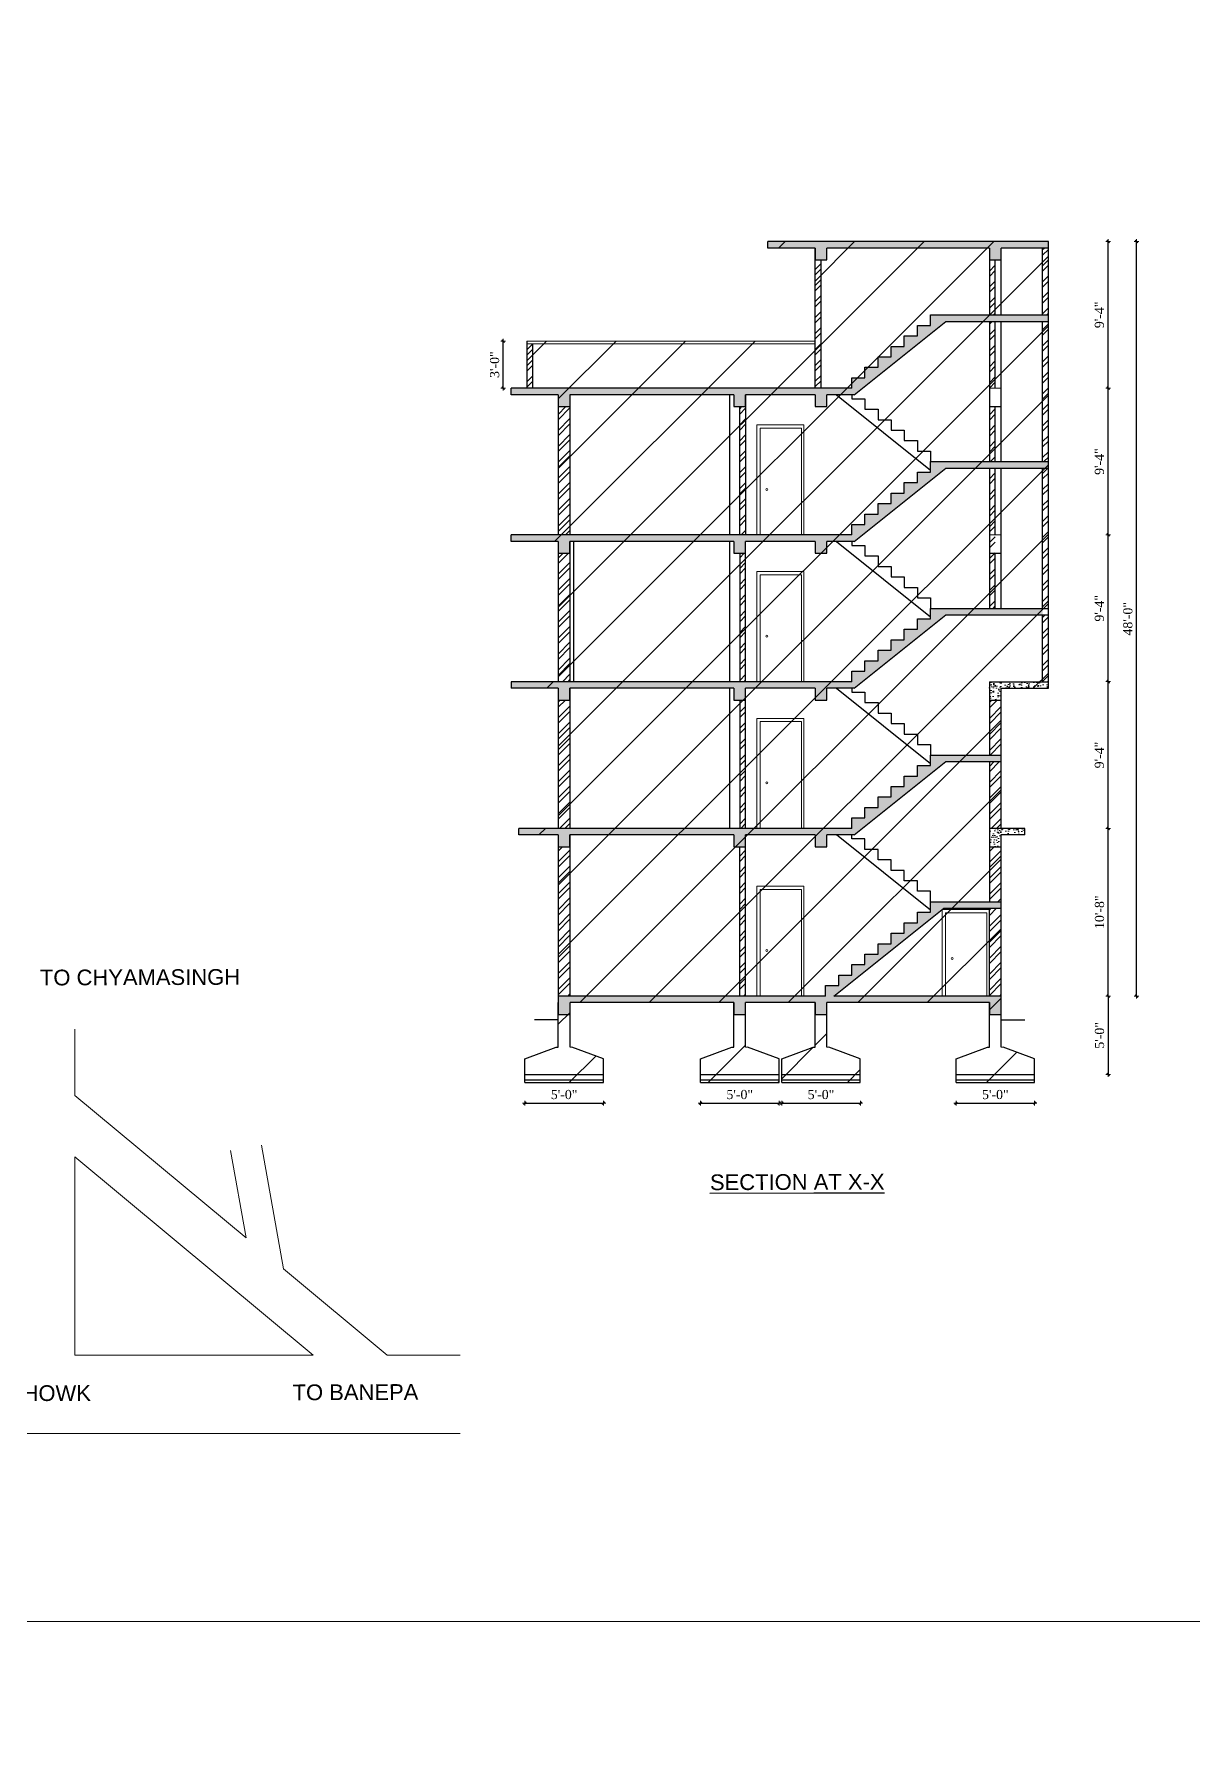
# Model space of a CAD drawing. Header units: inches. Extents: x 6873 to 34015, y -4010 to 8204.
# Drawn here: x 13041 to 13925, y -624 to 673 of the extents above; entities that cross this region are included whole.
import ezdxf

# ---------------------------------------------------------------- set-up
doc = ezdxf.new("R2010")
doc.units = ezdxf.units.IN
doc.header["$LTSCALE"] = 5
doc.header["$MEASUREMENT"] = 0
for name, color, linetype, lineweight in [('A-WALL', 7, 'Continuous', 9), ('Dimension', 7, 'Continuous', 18), ('dimention', 5, 'Continuous', 9), ('DOOR', 62, 'Continuous', 0), ('ele1', 21, 'Continuous', 20), ('Railing', 43, 'Continuous', 18)]:
    doc.layers.add(name, color=color, linetype=linetype, lineweight=lineweight)
doc.layers.add('column', color=4, linetype='Continuous')
doc.layers.add('WALL', color=7, linetype='Continuous')
doc.layers.add('dim line', color=7, linetype='Continuous', lineweight=15, true_color=0xfab2b2)
doc.styles.add('DIMTEXT', font='arial.ttf', dxfattribs={"height": 8})
doc.styles.add('ordinary', font='times.ttf')
doc.dimstyles.new('Copy of 96', dxfattribs={"dimtxt": 7, "dimasz": 4, "dimexe": 0.5, "dimexo": 0.5, "dimgap": 3, "dimtad": 1, "dimdec": 1, "dimzin": 11, "dimdsep": 46, "dimlunit": 4, "dimtxsty": 'ordinary', "dimblk": 'OBLIQUE', "dimcen": 0.09, "dimse1": 1, "dimse2": 1, "dimclrt": 6, "dimazin": 0, "dimtfac": 1, "dimtdec": 1, "dimtix": 1, "dimtmove": 2, "dimatfit": 3, "dimldrblk": 'leader', "dimfxl": 0.5, "dimfxlon": 1, "dimtolj": 1, "dimtzin": 0, "dimarcsym": 0})
pattern_1 = [(45, (4969.326, 1718.23), (-6.098796, 6.098796), []), (45, (4973.392, 1718.23), (-6.098796, 6.098796), [])]
pattern_2 = [(50, (4969.326, 1718.23), (7.172602, -0.6275213), [0.75, -8.25]), (355, (4969.326, 1718.23), (-1.3875133, 7.5219213), [0.6, -6.6]), (100.4514, (4969.9236, 1718.178), (5.785094, 6.8943954), [0.637402, -7.011421]), (46.1842, (4969.326, 1720.23), (10.6724105, -1.65519), [1.125, -12.375]), (96.6356, (4970.215, 1720.092), (9.346627, 9.741179), [0.956103, -10.51713]), (351.1842, (4969.326, 1720.23), (9.34662, 9.741186), [0.9, -9.9]), (21, (4970.326, 1719.73), (5.9690705, -4.026189), [0.75, -8.25]), (326, (4970.326, 1719.73), (2.4331533, 7.2515005), [0.6, -6.6]), (71.4514, (4970.823, 1719.395), (8.4022263, 3.225305), [0.637402, -7.011421]), (37.5, (4969.3259, 1718.2302), (0.12159855, 3.32893854), [0, -6.52, 0, -6.7, 0, -6.625]), (7.5, (4969.326, 1718.23), (2.6306954, 3.9441171), [0, -3.82, 0, -6.37, 0, -2.525]), (327.5, (4967.0959, 1718.2302), (5.3382244, -0.2255487), [0, -2.5, 0, -7.8, 0, -10.35]), (317.5, (4966.096, 1718.23), (5.8318617, 1.0010498), [0, -3.25, 0, -5.18, 0, -7.35])]

# ---------------------------------------------------------------- blocks, each defined once
blk = doc.blocks.new('oblique')
at = {"color": 0, "lineweight": -2}
blk.add_line((0.25, 0.25), (-0.25, -0.25), dxfattribs=at)
at = {"layer": 'dim line', "lineweight": 9}
for p, q in [((-0.4375, 0), (0.4375, 0)), ((0, 0.4375), (0, -0.4375))]:
    blk.add_line(p, q, dxfattribs=at)
blk = doc.blocks.new('*D212')
at = {"layer": 'A-WALL', "color": 0, "lineweight": -2, "ltscale": 50, "transparency": 16777216}
blk.add_line((13860.6, -60.9), (13860.6, 67.1), dxfattribs=at)
at = {"layer": 'Defpoints', "color": 0, "ltscale": 50, "transparency": 16777216}
for p in [(13779.1, 67.1), (13860.6, 67.1), (13779.1, -60.9)]:
    blk.add_point(p, dxfattribs=at)
at = {"layer": 'A-WALL', "color": 0, "lineweight": -2, "ltscale": 50, "transparency": 16777216, "xscale": 4, "yscale": 4, "zscale": 4}
for p, rotation in [((13860.6, 67.1), 90), ((13860.6, -60.9), 270)]:
    blk.add_blockref('oblique', p, dxfattribs=dict(at, rotation=rotation))
at = {"layer": 'A-WALL', "color": 6, "ltscale": 50, "transparency": 16777216, "insert": (13854.1, 3.1), "char_height": 7, "attachment_point": 5, "rotation": 90, "style": 'ordinary'}
blk.add_mtext('\\A1;10\'-8"', dxfattribs=at)
blk = doc.blocks.new('_OBLIQUE')
at = {"color": 0, "linetype": 'ByBlock'}
blk.add_line((-0.5, -0.5), (0.5, 0.5), dxfattribs=at)
blk = doc.blocks.new('leader')
at = {"layer": 'Dimension'}
for p, q in [((0, -4.33), (0, 4.33)), ((-4.42, 0), (4.42, 0))]:
    blk.add_line(p, q, dxfattribs=at)
blk = doc.blocks.new('*D213')
at = {"layer": 'A-WALL', "color": 0, "lineweight": -2, "ltscale": 50, "transparency": 16777216}
blk.add_line((13860.6, 67.1), (13860.6, 179.1), dxfattribs=at)
at = {"layer": 'Defpoints', "color": 0, "ltscale": 50, "transparency": 16777216}
for p in [(13647.2, 179.1), (13860.6, 179.1), (13779.1, 67.1)]:
    blk.add_point(p, dxfattribs=at)
at = {"layer": 'A-WALL', "color": 0, "lineweight": -2, "ltscale": 50, "transparency": 16777216, "xscale": 4, "yscale": 4, "zscale": 4}
for p, rotation in [((13860.6, 179.1), 90), ((13860.6, 67.1), 270)]:
    blk.add_blockref('oblique', p, dxfattribs=dict(at, rotation=rotation))
at = {"layer": 'A-WALL', "color": 6, "ltscale": 50, "transparency": 16777216, "insert": (13854, 123.1), "char_height": 7, "attachment_point": 5, "rotation": 90, "style": 'ordinary'}
blk.add_mtext('\\A1;9\'-4"', dxfattribs=at)
blk = doc.blocks.new('*D214')
at = {"layer": 'A-WALL', "color": 0, "lineweight": -2, "ltscale": 50, "transparency": 16777216}
blk.add_line((13860.6, 179.1), (13860.6, 291.1), dxfattribs=at)
at = {"layer": 'Defpoints', "color": 0, "ltscale": 50, "transparency": 16777216}
for p in [(13651.1, 291.1), (13860.6, 291.1), (13647.2, 179.1)]:
    blk.add_point(p, dxfattribs=at)
at = {"layer": 'A-WALL', "color": 0, "lineweight": -2, "ltscale": 50, "transparency": 16777216, "xscale": 4, "yscale": 4, "zscale": 4}
for p, rotation in [((13860.6, 291.1), 90), ((13860.6, 179.1), 270)]:
    blk.add_blockref('oblique', p, dxfattribs=dict(at, rotation=rotation))
at = {"layer": 'A-WALL', "color": 6, "ltscale": 50, "transparency": 16777216, "insert": (13854, 235.1), "char_height": 7, "attachment_point": 5, "rotation": 90, "style": 'ordinary'}
blk.add_mtext('\\A1;9\'-4"', dxfattribs=at)
blk = doc.blocks.new('*D215')
at = {"layer": 'A-WALL', "color": 0, "lineweight": -2, "ltscale": 50, "transparency": 16777216}
blk.add_line((13860.6, 291.1), (13860.6, 403.1), dxfattribs=at)
at = {"layer": 'Defpoints', "color": 0, "ltscale": 50, "transparency": 16777216}
for p in [(13657.5, 403.1), (13860.6, 403.1), (13651.1, 291.1)]:
    blk.add_point(p, dxfattribs=at)
at = {"layer": 'A-WALL', "color": 0, "lineweight": -2, "ltscale": 50, "transparency": 16777216, "xscale": 4, "yscale": 4, "zscale": 4}
for p, rotation in [((13860.6, 403.1), 90), ((13860.6, 291.1), 270)]:
    blk.add_blockref('oblique', p, dxfattribs=dict(at, rotation=rotation))
at = {"layer": 'A-WALL', "color": 6, "ltscale": 50, "transparency": 16777216, "insert": (13854, 347.1), "char_height": 7, "attachment_point": 5, "rotation": 90, "style": 'ordinary'}
blk.add_mtext('\\A1;9\'-4"', dxfattribs=at)
blk = doc.blocks.new('*D216')
at = {"layer": 'A-WALL', "color": 0, "lineweight": -2, "ltscale": 50, "transparency": 16777216}
blk.add_line((13860.6, 403.1), (13860.6, 515.1), dxfattribs=at)
at = {"layer": 'Defpoints', "color": 0, "ltscale": 50, "transparency": 16777216}
for p in [(13663.4, 515.1), (13860.6, 515.1), (13657.5, 403.1)]:
    blk.add_point(p, dxfattribs=at)
at = {"layer": 'A-WALL', "color": 0, "lineweight": -2, "ltscale": 50, "transparency": 16777216, "xscale": 4, "yscale": 4, "zscale": 4}
for p, rotation in [((13860.6, 515.1), 90), ((13860.6, 403.1), 270)]:
    blk.add_blockref('oblique', p, dxfattribs=dict(at, rotation=rotation))
at = {"layer": 'A-WALL', "color": 6, "ltscale": 50, "transparency": 16777216, "insert": (13854, 459.1), "char_height": 7, "attachment_point": 5, "rotation": 90, "style": 'ordinary'}
blk.add_mtext('\\A1;9\'-4"', dxfattribs=at)
blk = doc.blocks.new('*D217')
at = {"layer": 'A-WALL', "color": 0, "lineweight": -2, "ltscale": 50, "transparency": 16777216}
blk.add_line((13399.1, 403.1), (13399.1, 439.1), dxfattribs=at)
at = {"layer": 'Defpoints', "color": 0, "ltscale": 50, "transparency": 16777216}
for p in [(13399.1, 439.1), (13417.1, 439.1), (13405.1, 403.1)]:
    blk.add_point(p, dxfattribs=at)
at = {"layer": 'A-WALL', "color": 0, "lineweight": -2, "ltscale": 50, "transparency": 16777216, "xscale": 4, "yscale": 4, "zscale": 4}
for p, rotation in [((13399.1, 439.1), 90), ((13399.1, 403.1), 270)]:
    blk.add_blockref('oblique', p, dxfattribs=dict(at, rotation=rotation))
at = {"layer": 'A-WALL', "color": 6, "ltscale": 50, "transparency": 16777216, "insert": (13392.6, 421.1), "char_height": 7, "attachment_point": 5, "rotation": 90, "style": 'ordinary'}
blk.add_mtext('\\A1;3\'-0"', dxfattribs=at)
blk = doc.blocks.new('*D25')
at = {"layer": 'A-WALL', "color": 0, "lineweight": -2, "ltscale": 50, "transparency": 16777216}
blk.add_line((13860.6, -60.9), (13860.6, -120.9), dxfattribs=at)
at = {"layer": 'Defpoints', "color": 0, "ltscale": 50, "transparency": 16777216}
for p in [(13779.1, -60.9), (13804.6, -120.9), (13860.6, -120.9)]:
    blk.add_point(p, dxfattribs=at)
at = {"layer": 'A-WALL', "color": 0, "lineweight": -2, "ltscale": 50, "transparency": 16777216, "xscale": 4, "yscale": 4, "zscale": 4}
for p, rotation in [((13860.6, -60.9), 90), ((13860.6, -120.9), 270)]:
    blk.add_blockref('oblique', p, dxfattribs=dict(at, rotation=rotation))
at = {"layer": 'A-WALL', "color": 6, "ltscale": 50, "transparency": 16777216, "insert": (13854.1, -90.9), "char_height": 7, "attachment_point": 5, "rotation": 90, "style": 'ordinary'}
blk.add_mtext('\\A1;5\'-0"', dxfattribs=at)
blk = doc.blocks.new('*D26')
at = {"layer": 'A-WALL', "color": 0, "lineweight": -2, "ltscale": 50, "transparency": 16777216}
blk.add_line((13882.2, -60.9), (13882.2, 515.1), dxfattribs=at)
at = {"layer": 'Defpoints', "color": 0, "ltscale": 50, "transparency": 16777216}
for p in [(13779.1, 515.1), (13882.2, 515.1), (13779.1, -60.9)]:
    blk.add_point(p, dxfattribs=at)
at = {"layer": 'A-WALL', "color": 0, "lineweight": -2, "ltscale": 50, "transparency": 16777216, "xscale": 4, "yscale": 4, "zscale": 4}
for p, rotation in [((13882.2, 515.1), 90), ((13882.2, -60.9), 270)]:
    blk.add_blockref('oblique', p, dxfattribs=dict(at, rotation=rotation))
at = {"layer": 'A-WALL', "color": 6, "ltscale": 50, "transparency": 16777216, "insert": (13875.7, 227.1), "char_height": 7, "attachment_point": 5, "rotation": 90, "style": 'ordinary'}
blk.add_mtext('\\A1;48\'-0"', dxfattribs=at)
blk = doc.blocks.new('*D218')
at = {"layer": 'A-WALL', "color": 0, "lineweight": -2, "ltscale": 50, "transparency": 16777216}
blk.add_line((13415.6, -142.7), (13475.6, -142.7), dxfattribs=at)
at = {"layer": 'Defpoints', "color": 0, "ltscale": 50, "transparency": 16777216}
for p in [(13415.6, -126.9), (13475.6, -126.9), (13475.6, -142.7)]:
    blk.add_point(p, dxfattribs=at)
at = {"layer": 'A-WALL', "color": 0, "lineweight": -2, "ltscale": 50, "transparency": 16777216, "xscale": 4, "yscale": 4, "zscale": 4, "rotation": 180}
blk.add_blockref('oblique', (13415.6, -142.7), dxfattribs=at)
at = {"layer": 'A-WALL', "color": 0, "lineweight": -2, "ltscale": 50, "transparency": 16777216, "xscale": 4, "yscale": 4, "zscale": 4}
blk.add_blockref('oblique', (13475.6, -142.7), dxfattribs=at)
at = {"layer": 'A-WALL', "color": 6, "ltscale": 50, "transparency": 16777216, "insert": (13445.6, -136.1), "char_height": 7, "attachment_point": 5, "style": 'ordinary'}
blk.add_mtext('\\A1;5\'-0"', dxfattribs=at)
blk = doc.blocks.new('*D219')
at = {"layer": 'A-WALL', "color": 0, "lineweight": -2, "ltscale": 50, "transparency": 16777216}
blk.add_line((13549.6, -142.7), (13609.6, -142.7), dxfattribs=at)
at = {"layer": 'Defpoints', "color": 0, "ltscale": 50, "transparency": 16777216}
for p in [(13549.6, -126.9), (13609.6, -126.9), (13609.6, -142.7)]:
    blk.add_point(p, dxfattribs=at)
at = {"layer": 'A-WALL', "color": 0, "lineweight": -2, "ltscale": 50, "transparency": 16777216, "xscale": 4, "yscale": 4, "zscale": 4, "rotation": 180}
blk.add_blockref('oblique', (13549.6, -142.7), dxfattribs=at)
at = {"layer": 'A-WALL', "color": 0, "lineweight": -2, "ltscale": 50, "transparency": 16777216, "xscale": 4, "yscale": 4, "zscale": 4}
blk.add_blockref('oblique', (13609.6, -142.7), dxfattribs=at)
at = {"layer": 'A-WALL', "color": 6, "ltscale": 50, "transparency": 16777216, "insert": (13579.6, -136.1), "char_height": 7, "attachment_point": 5, "style": 'ordinary'}
blk.add_mtext('\\A1;5\'-0"', dxfattribs=at)
blk = doc.blocks.new('*D220')
at = {"layer": 'A-WALL', "color": 0, "lineweight": -2, "ltscale": 50, "transparency": 16777216}
blk.add_line((13611.6, -142.7), (13671.6, -142.7), dxfattribs=at)
at = {"layer": 'Defpoints', "color": 0, "ltscale": 50, "transparency": 16777216}
for p in [(13611.6, -126.9), (13671.6, -126.9), (13671.6, -142.7)]:
    blk.add_point(p, dxfattribs=at)
at = {"layer": 'A-WALL', "color": 0, "lineweight": -2, "ltscale": 50, "transparency": 16777216, "xscale": 4, "yscale": 4, "zscale": 4, "rotation": 180}
blk.add_blockref('oblique', (13611.6, -142.7), dxfattribs=at)
at = {"layer": 'A-WALL', "color": 0, "lineweight": -2, "ltscale": 50, "transparency": 16777216, "xscale": 4, "yscale": 4, "zscale": 4}
blk.add_blockref('oblique', (13671.6, -142.7), dxfattribs=at)
at = {"layer": 'A-WALL', "color": 6, "ltscale": 50, "transparency": 16777216, "insert": (13641.6, -136.1), "char_height": 7, "attachment_point": 5, "style": 'ordinary'}
blk.add_mtext('\\A1;5\'-0"', dxfattribs=at)
blk = doc.blocks.new('*D221')
at = {"layer": 'A-WALL', "color": 0, "lineweight": -2, "ltscale": 50, "transparency": 16777216}
blk.add_line((13744.6, -142.7), (13804.6, -142.7), dxfattribs=at)
at = {"layer": 'Defpoints', "color": 0, "ltscale": 50, "transparency": 16777216}
for p in [(13744.6, -126.9), (13804.6, -126.9), (13804.6, -142.7)]:
    blk.add_point(p, dxfattribs=at)
at = {"layer": 'A-WALL', "color": 0, "lineweight": -2, "ltscale": 50, "transparency": 16777216, "xscale": 4, "yscale": 4, "zscale": 4, "rotation": 180}
blk.add_blockref('oblique', (13744.6, -142.7), dxfattribs=at)
at = {"layer": 'A-WALL', "color": 0, "lineweight": -2, "ltscale": 50, "transparency": 16777216, "xscale": 4, "yscale": 4, "zscale": 4}
blk.add_blockref('oblique', (13804.6, -142.7), dxfattribs=at)
at = {"layer": 'A-WALL', "color": 6, "ltscale": 50, "transparency": 16777216, "insert": (13774.6, -136.1), "char_height": 7, "attachment_point": 5, "style": 'ordinary'}
blk.add_mtext('\\A1;5\'-0"', dxfattribs=at)

msp = doc.modelspace()

# ---------------------------------------------------------------- hatches: boundary and pattern name
at = {"layer": 'A-WALL', "ltscale": 40, "true_color": 0xf26722}
h = msp.add_hatch(dxfattribs=at)
h.set_pattern_fill('AR-CONC', color=30)
h.set_pattern_definition(pattern_2)
h.paths.add_polyline_path([(13646.09, 510.07), (13770.09, 510.07), (13770.09, 501.07), (13779.09, 501.07), (13779.09, 510.07), (13815.09, 510.07), (13815.09, 515.07), (13601.09, 515.07), (13601.09, 510.07), (13637.09, 510.07), (13637.09, 501.07), (13646.09, 501.07)])
h = msp.add_hatch(dxfattribs=at)
h.set_pattern_fill('AR-CONC', color=30)
h.set_pattern_definition(pattern_2)
h.paths.add_polyline_path([(13575.09, 389.07), (13584.09, 389.07), (13584.09, 398.07), (13637.09, 398.07), (13637.09, 389.07), (13646.09, 389.07), (13646.09, 398.07), (13666.84, 398.07), (13736.84, 454.07), (13815.09, 454.07), (13815.09, 459.07), (13725.09, 459.07), (13725.09, 451.07), (13715.09, 451.07), (13715.09, 443.07), (13705.09, 443.07), (13705.09, 435.07), (13695.09, 435.07), (13695.09, 427.07), (13685.09, 427.07), (13685.09, 419.07), (13675.09, 419.07), (13675.09, 411.07), (13665.09, 411.07), (13665.09, 403.07), (13405.09, 403.07), (13405.09, 398.07), (13441.09, 398.07), (13441.09, 389.07), (13450.05, 389.07), (13450.05, 398.07), (13575.09, 398.07)])
h = msp.add_hatch(dxfattribs=at)
h.set_pattern_fill('AR-CONC', color=30)
h.set_pattern_definition(pattern_2)
h.paths.add_polyline_path([(13584.09, 286.07), (13637.09, 286.07), (13637.09, 277.07), (13646.09, 277.07), (13646.09, 286.07), (13666.84, 286.07), (13736.84, 342.07), (13815.09, 342.07), (13815.09, 347.07), (13725.09, 347.07), (13725.09, 339.07), (13715.09, 339.07), (13715.09, 331.07), (13705.09, 331.07), (13705.09, 323.07), (13695.09, 323.07), (13695.09, 315.07), (13685.09, 315.07), (13685.09, 307.07), (13675.09, 307.07), (13675.09, 299.07), (13665.09, 299.07), (13665.09, 291.07), (13405.09, 291.07), (13405.09, 286.07), (13441.09, 286.07), (13441.09, 277.07), (13450.05, 277.07), (13450.05, 286.07), (13575.09, 286.07), (13575.09, 277.07), (13584.09, 277.07)])
h = msp.add_hatch(dxfattribs=at)
h.set_pattern_fill('AR-CONC', color=30)
h.set_pattern_definition(pattern_2)
h.paths.add_polyline_path([(13575.09, 165.07), (13584.09, 165.07), (13584.09, 174.07), (13637.09, 174.07), (13637.09, 165.07), (13646.09, 165.07), (13646.09, 174.07), (13666.84, 174.07), (13736.84, 230.07), (13810.59, 230.07), (13810.59, 235.07), (13725.09, 235.07), (13725.09, 227.07), (13715.09, 227.07), (13715.09, 219.07), (13705.09, 219.07), (13705.09, 211.07), (13695.09, 211.07), (13695.09, 203.07), (13685.09, 203.07), (13685.09, 195.07), (13675.09, 195.07), (13675.09, 187.07), (13665.09, 187.07), (13665.09, 179.07), (13405.09, 179.07), (13405.09, 174.07), (13441.09, 174.07), (13441.09, 165.07), (13450.05, 165.07), (13450.05, 174.07), (13575.09, 174.07)])
h = msp.add_hatch(dxfattribs=at)
h.set_pattern_fill('AR-CONC', color=30)
h.set_pattern_definition(pattern_2)
h.paths.add_polyline_path([(13779.09, 174.07), (13815.09, 174.07), (13815.09, 179.07), (13770.09, 179.07), (13770.09, 165.07), (13779.09, 165.07)])
h = msp.add_hatch(dxfattribs=at)
h.set_pattern_fill('AR-CONC', color=30)
h.set_pattern_definition(pattern_2)
h.paths.add_polyline_path([(13584.09, 62.07), (13637.09, 62.07), (13637.09, 53.07), (13646.09, 53.07), (13646.09, 62.07), (13666.84, 62.07), (13736.84, 118.07), (13779.09, 118.07), (13779.09, 123.07), (13725.09, 123.07), (13725.09, 115.07), (13715.09, 115.07), (13715.09, 107.07), (13705.09, 107.07), (13705.09, 99.07), (13695.09, 99.07), (13695.09, 91.07), (13685.09, 91.07), (13685.09, 83.07), (13675.09, 83.07), (13675.09, 75.07), (13665.09, 75.07), (13665.09, 67.07), (13411.09, 67.07), (13411.09, 62.07), (13441.09, 62.07), (13441.09, 53.07), (13450.05, 53.07), (13450.05, 62.07), (13575.09, 62.07), (13575.09, 53.07), (13584.09, 53.07)])
h = msp.add_hatch(dxfattribs=at)
h.set_pattern_fill('AR-CONC', color=30)
h.set_pattern_definition(pattern_2)
h.paths.add_polyline_path([(13779.09, 53.07), (13779.09, 62.07), (13797.09, 62.07), (13797.09, 67.07), (13770.09, 67.07), (13770.09, 53.07)])
h = msp.add_hatch(dxfattribs=at)
h.set_pattern_fill('AR-CONC', color=30)
h.set_pattern_definition(pattern_2)
h.paths.add_polyline_path([(13646.09, -65.93), (13770.09, -65.93), (13770.09, -74.93), (13779.09, -74.93), (13779.09, -65.93), (13779.09, -60.93), (13651.49, -60.93), (13735.24, 6.07), (13779.09, 6.07), (13779.09, 11.07), (13725.09, 11.07), (13725.09, 3.07), (13715.09, 3.07), (13715.09, -4.93), (13705.09, -4.93), (13705.09, -12.93), (13695.09, -12.93), (13695.09, -20.93), (13685.09, -20.93), (13685.09, -28.93), (13675.09, -28.93), (13675.09, -36.93), (13665.09, -36.93), (13665.09, -44.93), (13655.09, -44.93), (13655.09, -52.93), (13645.09, -52.93), (13645.09, -60.93), (13441.09, -60.93), (13441.09, -65.93), (13441.09, -74.93), (13450.09, -74.93), (13450.09, -65.93), (13575.09, -65.93), (13575.09, -74.93), (13584.09, -74.93), (13584.09, -65.93), (13637.09, -65.93), (13637.09, -74.93), (13646.09, -74.93)])
at = {"layer": 'dimention', "ltscale": 40, "true_color": 0xf26722}
h = msp.add_hatch(dxfattribs=at)
h.set_pattern_fill('ANSI32', color=30, scale=23)
h.set_pattern_definition(pattern_1)
h.paths.add_polyline_path([(13810.59, 459.07), (13815.09, 459.07), (13815.09, 510.07), (13810.59, 510.07)])
h = msp.add_hatch(dxfattribs=at)
h.set_pattern_fill('ANSI32', color=30, scale=23)
h.set_pattern_definition(pattern_1)
h.paths.add_polyline_path([(13641.59, 501.07), (13637.09, 501.07), (13637.09, 403.07), (13641.59, 403.07)])
h = msp.add_hatch(dxfattribs=at)
h.set_pattern_fill('ANSI32', color=30, scale=23)
h.set_pattern_definition(pattern_1)
h.paths.add_polyline_path([(13774.59, 501.07), (13770.09, 501.07), (13770.09, 459.07), (13774.59, 459.07)])
h = msp.add_hatch(dxfattribs=at)
h.set_pattern_fill('ANSI32', color=30, scale=23)
h.set_pattern_definition(pattern_1)
h.paths.add_polyline_path([(13770.09, 403.07), (13774.59, 403.07), (13774.59, 454.07), (13770.09, 454.07)])
h = msp.add_hatch(dxfattribs=at)
h.set_pattern_fill('ANSI32', color=30, scale=23)
h.set_pattern_definition(pattern_1)
h.paths.add_polyline_path([(13810.59, 347.07), (13815.09, 347.07), (13815.09, 454.07), (13810.59, 454.07)])
h = msp.add_hatch(dxfattribs=at)
h.set_pattern_fill('ANSI32', color=30, scale=23)
h.set_pattern_definition(pattern_1)
h.paths.add_polyline_path([(13421.59, 437.07), (13417.09, 437.07), (13417.09, 403.07), (13421.59, 403.07)])
h = msp.add_hatch(dxfattribs=at)
h.set_pattern_fill('ANSI32', color=30, scale=23)
h.set_pattern_definition(pattern_1)
h.paths.add_polyline_path([(13441.09, 291.07), (13450.05, 291.07), (13450.05, 389.07), (13441.09, 389.07)])
h = msp.add_hatch(dxfattribs=at)
h.set_pattern_fill('ANSI32', color=30, scale=23)
h.set_pattern_definition(pattern_1)
h.paths.add_polyline_path([(13584.09, 389.07), (13579.59, 389.07), (13579.59, 291.07), (13584.09, 291.07)])
h = msp.add_hatch(dxfattribs=at)
h.set_pattern_fill('ANSI32', color=30, scale=23)
h.set_pattern_definition(pattern_1)
h.paths.add_polyline_path([(13774.59, 389.07), (13770.09, 389.07), (13770.09, 347.07), (13774.59, 347.07)])
h = msp.add_hatch(dxfattribs=at)
h.set_pattern_fill('ANSI32', color=30, scale=23)
h.set_pattern_definition(pattern_1)
h.paths.add_polyline_path([(13774.59, 342.07), (13770.09, 342.07), (13770.09, 235.07), (13774.59, 235.07)])
h = msp.add_hatch(dxfattribs=at)
h.set_pattern_fill('ANSI32', color=30, scale=23)
h.set_pattern_definition(pattern_1)
h.paths.add_polyline_path([(13810.59, 235.07), (13815.09, 235.07), (13815.09, 342.07), (13810.59, 342.07)])
h = msp.add_hatch(dxfattribs=at)
h.set_pattern_fill('ANSI32', color=30, scale=23)
h.set_pattern_definition(pattern_1)
h.paths.add_polyline_path([(13450.05, 277.07), (13441.09, 277.07), (13441.09, 179.07), (13450.05, 179.07)])
h = msp.add_hatch(dxfattribs=at)
h.set_pattern_fill('ANSI32', color=30, scale=23)
h.set_pattern_definition(pattern_1)
h.paths.add_polyline_path([(13584.09, 277.07), (13579.59, 277.07), (13579.59, 179.07), (13584.09, 179.07)])
h = msp.add_hatch(dxfattribs=at)
h.set_pattern_fill('ANSI32', color=30, scale=23)
h.set_pattern_definition(pattern_1)
h.paths.add_polyline_path([(13810.59, 179.07), (13815.09, 179.07), (13815.09, 230.07), (13810.59, 230.07)])
h = msp.add_hatch(dxfattribs=at)
h.set_pattern_fill('ANSI32', color=30, scale=23)
h.set_pattern_definition(pattern_1)
h.paths.add_polyline_path([(13441.09, 67.07), (13450.05, 67.07), (13450.05, 165.07), (13441.09, 165.07)])
h = msp.add_hatch(dxfattribs=at)
h.set_pattern_fill('ANSI32', color=30, scale=23)
h.set_pattern_definition(pattern_1)
h.paths.add_polyline_path([(13584.09, 165.07), (13579.59, 165.07), (13579.59, 67.07), (13584.09, 67.07)])
h = msp.add_hatch(dxfattribs=at)
h.set_pattern_fill('ANSI32', color=30, scale=23)
h.set_pattern_definition(pattern_1)
h.paths.add_polyline_path([(13770.09, 123.07), (13779.09, 123.07), (13779.09, 165.07), (13770.09, 165.07)])
h = msp.add_hatch(dxfattribs=at)
h.set_pattern_fill('ANSI32', color=30, scale=23)
h.set_pattern_definition(pattern_1)
h.paths.add_polyline_path([(13770.09, 67.07), (13779.09, 67.07), (13779.09, 118.07), (13770.09, 118.07)])
h = msp.add_hatch(dxfattribs=at)
h.set_pattern_fill('ANSI32', color=30, scale=23)
h.set_pattern_definition(pattern_1)
h.paths.add_polyline_path([(13441.09, -60.93), (13450.05, -60.93), (13450.05, 53.07), (13441.09, 53.07)])
h = msp.add_hatch(dxfattribs=at)
h.set_pattern_fill('ANSI32', color=30, scale=23)
h.set_pattern_definition(pattern_1)
h.paths.add_polyline_path([(13584.09, 53.07), (13579.59, 53.07), (13579.59, -60.93), (13584.09, -60.93)])
h = msp.add_hatch(dxfattribs=at)
h.set_pattern_fill('ANSI32', color=30, scale=23)
h.set_pattern_definition(pattern_1)
h.paths.add_polyline_path([(13779.09, 53.07), (13770.09, 53.07), (13770.09, 11.07), (13779.09, 11.07)])
h = msp.add_hatch(dxfattribs=at)
h.set_pattern_fill('ANSI32', color=30, scale=23)
h.set_pattern_definition(pattern_1)
h.paths.add_polyline_path([(13779.09, 6.07), (13770.09, 6.07), (13770.09, -60.93), (13779.09, -60.93)])
at = {"layer": 'WALL', "linetype": 'ByBlock', "ltscale": 5, "true_color": 0xf8991e}
h = msp.add_hatch(dxfattribs=at)
h.set_pattern_fill('ANSI31', color=30, scale=300)
h.paths.add_polyline_path([(13415.59, -126.9), (13415.59, -108.9), (13439.59, -99.9), (13441.09, -99.9), (13441.09, -74.93), (13441.09, 62.07), (13411.09, 62.07), (13411.09, 67.07), (13441.09, 67.07), (13441.09, 174.07), (13405.09, 174.07), (13405.09, 179.07), (13441.09, 179.07), (13441.09, 286.07), (13405.09, 286.07), (13405.09, 291.07), (13441.09, 291.07), (13441.09, 398.07), (13405.09, 398.07), (13405.09, 403.07), (13417.09, 403.07), (13417.09, 439.07), (13637.09, 439.07), (13637.09, 510.07), (13601.09, 510.07), (13601.09, 515.07), (13815.09, 515.07), (13815.09, 174.07), (13779.09, 174.07), (13779.09, 67.07), (13797.09, 67.07), (13797.09, 62.07), (13779.09, 62.07), (13779.09, -99.9), (13780.59, -99.9), (13804.59, -108.9), (13804.59, -126.9), (13744.59, -126.9), (13744.59, -108.9), (13768.59, -99.9), (13770.09, -99.9), (13770.09, -65.93), (13646.09, -65.93), (13646.09, -99.9), (13647.59, -99.9), (13671.59, -108.9), (13671.59, -126.9), (13611.59, -126.9), (13611.59, -108.9), (13635.59, -99.9), (13637.09, -99.9), (13637.09, -65.93), (13584.09, -65.93), (13584.09, -99.9), (13585.59, -99.9), (13609.59, -108.9), (13609.59, -126.9), (13549.59, -126.9), (13549.59, -108.9), (13573.59, -99.9), (13575.09, -99.9), (13575.09, -65.93), (13450.09, -65.93), (13450.09, -99.9), (13451.59, -99.9), (13475.59, -108.9), (13475.59, -126.9)])

# ---------------------------------------------------------------- linework, layer by layer
at = {"layer": 'A-WALL', "ltscale": 5}
for p, q in [((13417.09, 437.07), (13417.09, 439.07)), ((13637.09, 439.07), (13637.09, 403.07)), ((13779.09, 403.07), (13770.09, 403.07)), ((13779.09, 291.07), (13770.09, 291.07)), ((13770.09, 6.07), (13770.09, -60.93)), ((13072.3, -136.78), (13072.3, -86.29)), ((13450.09, -99.9), (13451.59, -99.9)), ((13584.09, -99.9), (13585.59, -99.9)), ((13646.09, -99.9), (13647.59, -99.9)), ((13779.09, -99.9), (13780.59, -99.9)), ((13202.94, -245.41), (13072.3, -136.78)), ((13202.94, -245.41), (13191.08, -178.81)), ((13231.56, -269.21), (13214.7, -174.6)), ((13072.3, -334.9), (13072.3, -183.6)), ((13254.26, -334.9), (13072.3, -183.6)), ((13310.57, -334.9), (13231.56, -269.21)), ((13072.3, -334.9), (13254.26, -334.9)), ((13310.57, -334.9), (13366.33, -334.9)), ((12676.24, -394.9), (13366.33, -394.9))]:
    msp.add_line(p, q, dxfattribs=at)
for centre, radius in [((15105.47, 278.39), 4288.21), ((13600.24, 325.82), 0.766), ((13600.24, 213.82), 0.766), ((13600.24, 101.82), 0.766), ((13600.24, -26.18), 0.766), ((13741.74, -32.18), 0.766)]:
    msp.add_circle(centre, radius, dxfattribs=at)
at = {"layer": 'DOOR', "lineweight": 13}
for p, q in [((13592.59, 298), (13592.59, 375.07)), ((13592.59, 375.07), (13592.59, 291.07)), ((13592.59, 375.07), (13628.59, 375.07)), ((13595.09, 372.57), (13595.09, 291.07)), ((13595.09, 372.57), (13626.59, 372.57)), ((13626.59, 291.07), (13626.59, 372.57)), ((13628.59, 291.07), (13628.59, 375.07)), ((13592.59, 186), (13592.59, 263.07)), ((13592.59, 263.07), (13592.59, 179.07)), ((13592.59, 263.07), (13628.59, 263.07)), ((13595.09, 260.57), (13595.09, 179.07)), ((13595.09, 260.57), (13626.59, 260.57)), ((13626.59, 179.07), (13626.59, 260.57)), ((13628.59, 179.07), (13628.59, 263.07)), ((13592.59, 74), (13592.59, 151.07)), ((13592.59, 151.07), (13592.59, 67.07)), ((13592.59, 151.07), (13628.59, 151.07)), ((13595.09, 148.57), (13595.09, 67.07)), ((13595.09, 148.57), (13626.59, 148.57)), ((13626.59, 67.07), (13626.59, 148.57)), ((13628.59, 67.07), (13628.59, 151.07)), ((13592.59, -54), (13592.59, 23.07)), ((13592.59, 23.07), (13592.59, -60.93)), ((13592.59, 23.07), (13628.59, 23.07)), ((13595.09, 20.57), (13595.09, -60.93)), ((13595.09, 20.57), (13626.59, 20.57)), ((13626.59, -60.93), (13626.59, 20.57)), ((13628.59, -60.93), (13628.59, 23.07)), ((13734.09, -54), (13734.09, 5.07)), ((13734.09, 5.07), (13734.09, -60.93)), ((13734.09, 5.07), (13770.09, 5.07)), ((13736.59, 2.57), (13736.59, -60.93)), ((13736.59, 2.57), (13768.09, 2.57)), ((13768.09, -60.93), (13768.09, 2.57))]:
    msp.add_line(p, q, dxfattribs=at)
at = {"layer": 'ele1'}
msp.add_lwpolyline([(11448.05, 1616.89), (14533.02, 1616.89), (14533.02, -538.44), (11448.05, -538.44)], close=True, dxfattribs=at)
msp.add_lwpolyline([(11448.05, 1616.89), (14533.02, 1616.89), (14533.02, -538.44), (11448.05, -538.44)], close=True, dxfattribs=at)
at = {"layer": 'Railing', "color": 30}
for p, q in [((13417.09, 439.07), (13637.09, 439.07)), ((13417.09, 437.07), (13637.09, 437.07))]:
    msp.add_line(p, q, dxfattribs=at)
at = {"layer": 'WALL', "color": 2, "linetype": 'ByBlock', "ltscale": 5}
for p, q in [((13815.09, 515.07), (13601.09, 515.07)), ((13601.09, 510.07), (13601.09, 515.07)), ((13637.09, 510.07), (13601.09, 510.07)), ((13637.09, 403.07), (13637.09, 510.07)), ((13637.09, 510.07), (13637.09, 501.07)), ((13770.09, 510.07), (13646.09, 510.07)), ((13646.09, 501.07), (13646.09, 510.07)), ((13770.09, 510.07), (13770.09, 459.07)), ((13770.09, 510.07), (13770.09, 501.07)), ((13815.09, 510.07), (13779.09, 510.07)), ((13779.09, 459.07), (13779.09, 510.07)), ((13779.09, 501.07), (13779.09, 510.07)), ((13810.59, 459.07), (13810.59, 510.07)), ((13815.09, 179.07), (13815.09, 515.07)), ((13637.09, 501.07), (13646.09, 501.07)), ((13641.59, 403.07), (13641.59, 501.07)), ((13770.09, 501.07), (13779.09, 501.07)), ((13774.59, 459.07), (13774.59, 501.07)), ((13725.09, 451.07), (13725.09, 459.07)), ((13725.09, 459.07), (13815.09, 459.07)), ((13666.84, 398.07), (13736.84, 454.07)), ((13705.09, 435.07), (13705.09, 443.07)), ((13705.09, 443.07), (13715.09, 443.07)), ((13715.09, 443.07), (13715.09, 451.07)), ((13715.09, 451.07), (13725.09, 451.07)), ((13736.84, 454.07), (13815.09, 454.07)), ((13770.09, 454.07), (13770.09, 347.07)), ((13774.59, 403.07), (13774.59, 454.07)), ((13779.09, 347.07), (13779.09, 454.07)), ((13810.59, 347.07), (13810.59, 454.07)), ((13417.09, 439.07), (13417.09, 403.07)), ((13421.59, 437.07), (13421.59, 403.07)), ((13695.09, 427.07), (13695.09, 435.07)), ((13695.09, 435.07), (13705.09, 435.07)), ((13675.09, 411.07), (13675.09, 419.07)), ((13675.09, 419.07), (13685.09, 419.07)), ((13685.09, 419.07), (13685.09, 427.07)), ((13685.09, 427.07), (13695.09, 427.07)), ((13665.09, 403.07), (13405.09, 403.07)), ((13405.09, 398.07), (13405.09, 403.07)), ((13665.09, 403.07), (13665.09, 411.07)), ((13665.09, 411.07), (13675.09, 411.07)), ((13779.09, 389.07), (13779.09, 403.07)), ((13441.09, 398.07), (13405.09, 398.07)), ((13441.09, 398.07), (13441.09, 291.07)), ((13441.09, 398.07), (13441.09, 389.07)), ((13450.05, 398.07), (13450.05, 291.07)), ((13575.09, 398.07), (13450.05, 398.07)), ((13572.09, 291.07), (13572.09, 398.07)), ((13575.09, 398.07), (13575.09, 389.07)), ((13637.09, 398.07), (13584.09, 398.07)), ((13584.09, 398.07), (13584.09, 291.07)), ((13584.09, 389.07), (13584.09, 398.07)), ((13637.09, 398.07), (13637.09, 389.07)), ((13666.84, 398.07), (13646.09, 398.07)), ((13646.09, 389.07), (13646.09, 398.07)), ((13653.33, 398.07), (13725.09, 340.67)), ((13665.09, 398.07), (13665.09, 395.07)), ((13665.09, 395.07), (13675.09, 395.07)), ((13675.09, 395.07), (13675.09, 387.07)), ((13770.09, 398.07), (13770.09, 389.07)), ((13441.09, 389.07), (13450.05, 389.07)), ((13575.09, 389.07), (13584.09, 389.07)), ((13579.59, 291.07), (13579.59, 389.07)), ((13637.09, 389.07), (13646.09, 389.07)), ((13675.09, 387.07), (13685.09, 387.07)), ((13685.09, 387.07), (13685.09, 379.07)), ((13685.09, 379.07), (13695.09, 379.07)), ((13695.09, 379.07), (13695.09, 371.07)), ((13770.09, 389.07), (13779.09, 389.07)), ((13774.59, 347.07), (13774.59, 389.07)), ((13695.09, 371.07), (13705.09, 371.07)), ((13705.09, 371.07), (13705.09, 363.07)), ((13705.09, 363.07), (13715.09, 363.07)), ((13715.09, 363.07), (13715.09, 355.07)), ((13715.09, 355.07), (13725.09, 355.07)), ((13725.09, 355.07), (13725.09, 347.07)), ((13666.84, 286.07), (13736.84, 342.07)), ((13715.09, 331.07), (13715.09, 339.07)), ((13715.09, 339.07), (13725.09, 339.07)), ((13725.09, 339.07), (13725.09, 347.07)), ((13725.09, 347.07), (13815.09, 347.07)), ((13736.84, 342.07), (13815.09, 342.07)), ((13770.09, 342.07), (13770.09, 235.07)), ((13774.59, 291.07), (13774.59, 342.07)), ((13779.09, 235.07), (13779.09, 342.07)), ((13810.59, 235.07), (13810.59, 342.07)), ((13705.09, 323.07), (13705.09, 331.07)), ((13705.09, 331.07), (13715.09, 331.07)), ((13685.09, 307.07), (13685.09, 315.07)), ((13685.09, 315.07), (13695.09, 315.07)), ((13695.09, 315.07), (13695.09, 323.07)), ((13695.09, 323.07), (13705.09, 323.07)), ((13665.09, 291.07), (13665.09, 299.07)), ((13665.09, 299.07), (13675.09, 299.07)), ((13675.09, 299.07), (13675.09, 307.07)), ((13675.09, 307.07), (13685.09, 307.07)), ((13665.09, 291.07), (13405.09, 291.07)), ((13405.09, 286.07), (13405.09, 291.07)), ((13441.09, 286.07), (13405.09, 286.07)), ((13441.09, 286.07), (13441.09, 179.07)), ((13441.09, 286.07), (13441.09, 277.07)), ((13450.05, 286.07), (13450.05, 179.07)), ((13575.09, 286.07), (13450.05, 286.07)), ((13450.05, 277.07), (13450.05, 286.07)), ((13453.09, 179.07), (13453.09, 286.07)), ((13572.09, 179.07), (13572.09, 286.07)), ((13575.09, 286.07), (13575.09, 277.07)), ((13637.09, 286.07), (13584.09, 286.07)), ((13584.09, 179.07), (13584.09, 286.07)), ((13584.09, 277.07), (13584.09, 286.07)), ((13637.09, 286.07), (13637.09, 277.07)), ((13666.84, 286.07), (13646.09, 286.07)), ((13646.09, 277.07), (13646.09, 286.07)), ((13653.33, 286.07), (13725.09, 228.67)), ((13665.09, 286.07), (13665.09, 283.07)), ((13770.09, 286.07), (13770.09, 277.07)), ((13779.09, 277.07), (13779.09, 291.07)), ((13441.09, 277.07), (13450.05, 277.07)), ((13575.09, 277.07), (13584.09, 277.07)), ((13579.59, 277.07), (13579.59, 179.07)), ((13637.09, 277.07), (13646.09, 277.07)), ((13665.09, 283.07), (13675.09, 283.07)), ((13675.09, 283.07), (13675.09, 275.07)), ((13675.09, 275.07), (13685.09, 275.07)), ((13685.09, 275.07), (13685.09, 267.07)), ((13770.09, 277.07), (13779.09, 277.07)), ((13774.59, 235.07), (13774.59, 277.07)), ((13685.09, 267.07), (13695.09, 267.07)), ((13695.09, 267.07), (13695.09, 259.07)), ((13695.09, 259.07), (13705.09, 259.07)), ((13705.09, 259.07), (13705.09, 251.07)), ((13705.09, 251.07), (13715.09, 251.07)), ((13715.09, 251.07), (13715.09, 243.07)), ((13715.09, 243.07), (13725.09, 243.07)), ((13725.09, 243.07), (13725.09, 235.07)), ((13725.09, 227.07), (13725.09, 235.07)), ((13725.09, 235.07), (13815.09, 235.07)), ((13666.84, 174.07), (13736.84, 230.07)), ((13715.09, 219.07), (13715.09, 227.07)), ((13715.09, 227.07), (13725.09, 227.07)), ((13736.84, 230.07), (13815.09, 230.07)), ((13810.59, 179.07), (13810.59, 230.07)), ((13695.09, 203.07), (13695.09, 211.07)), ((13695.09, 211.07), (13705.09, 211.07)), ((13705.09, 211.07), (13705.09, 219.07)), ((13705.09, 219.07), (13715.09, 219.07)), ((13675.09, 187.07), (13675.09, 195.07)), ((13675.09, 195.07), (13685.09, 195.07)), ((13685.09, 195.07), (13685.09, 203.07)), ((13685.09, 203.07), (13695.09, 203.07)), ((13665.09, 179.07), (13665.09, 187.07)), ((13665.09, 187.07), (13675.09, 187.07)), ((13665.09, 179.07), (13405.09, 179.07)), ((13405.09, 179.07), (13405.09, 174.07)), ((13441.09, 174.07), (13405.09, 174.07)), ((13441.09, 174.07), (13441.09, 67.07)), ((13441.09, 174.07), (13441.09, 165.07)), ((13450.05, 174.07), (13450.05, 67.07)), ((13575.09, 174.07), (13450.05, 174.07)), ((13450.05, 165.07), (13450.05, 174.07)), ((13572.09, 67.07), (13572.09, 174.07)), ((13575.09, 174.07), (13575.09, 165.07)), ((13637.09, 174.07), (13584.09, 174.07)), ((13584.09, 67.07), (13584.09, 174.07)), ((13584.09, 165.07), (13584.09, 174.07)), ((13637.09, 174.07), (13637.09, 165.07)), ((13666.84, 174.07), (13646.09, 174.07)), ((13646.09, 165.07), (13646.09, 174.07)), ((13653.33, 174.07), (13725.09, 116.67)), ((13665.09, 174.07), (13665.09, 171.07)), ((13665.09, 171.07), (13675.09, 171.07)), ((13675.09, 171.07), (13675.09, 163.07)), ((13770.09, 179.07), (13770.09, 123.07)), ((13770.09, 179.07), (13815.09, 179.07)), ((13770.09, 174.07), (13770.09, 165.07)), ((13779.09, 67.07), (13779.09, 174.07)), ((13779.09, 174.07), (13815.09, 174.07)), ((13779.09, 165.07), (13779.09, 174.07)), ((13815.09, 174.07), (13815.09, 179.07)), ((13441.09, 165.07), (13450.05, 165.07)), ((13575.09, 165.07), (13584.09, 165.07)), ((13579.59, 165.07), (13579.59, 67.07)), ((13637.09, 165.07), (13646.09, 165.07)), ((13675.09, 163.07), (13685.09, 163.07)), ((13685.09, 163.07), (13685.09, 155.07)), ((13770.09, 165.07), (13779.09, 165.07)), ((13685.09, 155.07), (13695.09, 155.07)), ((13695.09, 155.07), (13695.09, 147.07)), ((13695.09, 147.07), (13705.09, 147.07)), ((13705.09, 147.07), (13705.09, 139.07)), ((13705.09, 139.07), (13715.09, 139.07)), ((13715.09, 139.07), (13715.09, 131.07)), ((13715.09, 131.07), (13725.09, 131.07)), ((13725.09, 131.07), (13725.09, 123.07)), ((13666.84, 62.07), (13736.84, 118.07)), ((13725.09, 115.07), (13725.09, 123.07)), ((13725.09, 123.07), (13779.09, 123.07)), ((13736.84, 118.07), (13779.09, 118.07)), ((13770.09, 118.07), (13770.09, 11.07)), ((13705.09, 99.07), (13705.09, 107.07)), ((13705.09, 107.07), (13715.09, 107.07)), ((13715.09, 107.07), (13715.09, 115.07)), ((13715.09, 115.07), (13725.09, 115.07)), ((13685.09, 83.07), (13685.09, 91.07)), ((13685.09, 91.07), (13695.09, 91.07)), ((13695.09, 91.07), (13695.09, 99.07)), ((13695.09, 99.07), (13705.09, 99.07)), ((13675.09, 75.07), (13675.09, 83.07)), ((13675.09, 83.07), (13685.09, 83.07)), ((13665.09, 67.07), (13411.09, 67.07)), ((13411.09, 62.07), (13411.09, 67.07)), ((13665.09, 67.07), (13665.09, 75.07)), ((13665.09, 75.07), (13675.09, 75.07)), ((13797.09, 67.07), (13770.09, 67.07)), ((13797.09, 62.07), (13797.09, 67.07)), ((13441.09, 62.07), (13411.09, 62.07)), ((13441.09, 62.07), (13441.09, -65.93)), ((13441.09, 62.07), (13441.09, 53.07)), ((13441.09, 53.07), (13450.05, 53.07)), ((13575.09, 62.07), (13450.05, 62.07)), ((13450.05, 62.07), (13450.05, -60.93)), ((13450.05, 53.07), (13450.05, 62.07)), ((13575.09, 62.07), (13575.09, 53.07)), ((13575.09, 53.07), (13584.09, 53.07)), ((13579.59, -60.93), (13579.59, 53.07)), ((13637.09, 62.07), (13584.09, 62.07)), ((13584.09, -60.93), (13584.09, 62.07)), ((13584.09, 53.07), (13584.09, 62.07)), ((13637.09, 62.07), (13637.09, 53.07)), ((13637.09, 53.07), (13646.09, 53.07)), ((13666.84, 62.07), (13646.09, 62.07)), ((13646.09, 53.07), (13646.09, 62.07)), ((13725.09, 4.67), (13653.33, 62.07)), ((13665.09, 59.07), (13665.09, 62.07)), ((13675.09, 59.07), (13665.09, 59.07)), ((13675.09, 51.07), (13675.09, 59.07)), ((13770.09, 62.07), (13770.09, 53.07)), ((13770.09, 53.07), (13779.09, 53.07)), ((13779.09, -60.93), (13779.09, 62.07)), ((13797.09, 62.07), (13779.09, 62.07)), ((13779.09, 53.07), (13779.09, 62.07)), ((13685.09, 51.07), (13675.09, 51.07)), ((13685.09, 43.07), (13685.09, 51.07)), ((13695.09, 43.07), (13685.09, 43.07)), ((13695.09, 35.07), (13695.09, 43.07)), ((13705.09, 35.07), (13695.09, 35.07)), ((13705.09, 27.07), (13705.09, 35.07)), ((13715.09, 27.07), (13705.09, 27.07)), ((13715.09, 19.07), (13715.09, 27.07)), ((13725.09, 19.07), (13715.09, 19.07)), ((13725.09, 11.07), (13725.09, 19.07)), ((13651.49, -60.93), (13735.24, 6.07)), ((13715.09, -4.93), (13715.09, 3.07)), ((13715.09, 3.07), (13725.09, 3.07)), ((13725.09, 3.07), (13725.09, 11.07)), ((13725.09, 11.07), (13779.09, 11.07)), ((13735.24, 6.07), (13779.09, 6.07)), ((13770.09, -60.93), (13770.09, 5.07)), ((13695.09, -20.93), (13695.09, -12.93)), ((13695.09, -12.93), (13705.09, -12.93)), ((13705.09, -12.93), (13705.09, -4.93)), ((13705.09, -4.93), (13715.09, -4.93)), ((13685.09, -28.93), (13685.09, -20.93)), ((13685.09, -20.93), (13695.09, -20.93)), ((13665.09, -44.93), (13665.09, -36.93)), ((13665.09, -36.93), (13675.09, -36.93)), ((13675.09, -36.93), (13675.09, -28.93)), ((13675.09, -28.93), (13685.09, -28.93)), ((13655.09, -52.93), (13655.09, -44.93)), ((13655.09, -44.93), (13665.09, -44.93)), ((13645.09, -60.93), (13441.09, -60.93)), ((13645.09, -60.93), (13645.09, -52.93)), ((13645.09, -52.93), (13655.09, -52.93)), ((13779.09, -60.93), (13651.49, -60.93)), ((13779.09, -74.93), (13779.09, -60.93)), ((13441.09, -99.9), (13441.09, -65.93)), ((13441.09, -65.93), (13441.09, -74.93)), ((13441.09, -74.93), (13450.09, -74.93)), ((13575.09, -65.93), (13450.09, -65.93)), ((13450.09, -99.9), (13450.09, -65.93)), ((13450.09, -74.93), (13450.09, -65.93)), ((13575.09, -99.9), (13575.09, -65.93)), ((13575.09, -65.93), (13575.09, -74.93)), ((13575.09, -74.93), (13584.09, -74.93)), ((13637.09, -65.93), (13584.09, -65.93)), ((13584.09, -99.9), (13584.09, -65.93)), ((13584.09, -74.93), (13584.09, -65.93)), ((13637.09, -99.9), (13637.09, -65.93)), ((13637.09, -65.93), (13637.09, -74.93)), ((13637.09, -74.93), (13646.09, -74.93)), ((13770.09, -65.93), (13646.09, -65.93)), ((13646.09, -99.9), (13646.09, -65.93)), ((13646.09, -74.93), (13646.09, -65.93)), ((13770.09, -99.9), (13770.09, -65.93)), ((13770.09, -65.93), (13770.09, -74.93)), ((13770.09, -74.93), (13779.09, -74.93)), ((13779.09, -99.9), (13779.09, -65.93)), ((13441.09, -78.93), (13423.09, -78.93)), ((13779.09, -78.93), (13797.09, -78.93)), ((13415.59, -108.9), (13439.59, -99.9)), ((13439.59, -99.9), (13441.09, -99.9)), ((13475.59, -108.9), (13451.59, -99.9)), ((13549.59, -108.9), (13573.59, -99.9)), ((13573.59, -99.9), (13575.09, -99.9)), ((13609.59, -108.9), (13585.59, -99.9)), ((13611.59, -108.9), (13635.59, -99.9)), ((13635.59, -99.9), (13637.09, -99.9)), ((13671.59, -108.9), (13647.59, -99.9)), ((13744.59, -108.9), (13768.59, -99.9)), ((13768.59, -99.9), (13770.09, -99.9)), ((13804.59, -108.9), (13780.59, -99.9)), ((13415.59, -126.9), (13415.59, -108.9)), ((13475.59, -126.9), (13475.59, -108.9)), ((13549.59, -126.9), (13549.59, -108.9)), ((13609.59, -126.9), (13609.59, -108.9)), ((13611.59, -126.9), (13611.59, -108.9)), ((13671.59, -126.9), (13671.59, -108.9)), ((13744.59, -126.9), (13744.59, -108.9)), ((13804.59, -126.9), (13804.59, -108.9)), ((13415.59, -120.9), (13475.59, -120.9)), ((13415.59, -124.9), (13475.59, -124.9)), ((13415.59, -126.9), (13475.59, -126.9)), ((13549.59, -120.9), (13609.59, -120.9)), ((13549.59, -124.9), (13609.59, -124.9)), ((13549.59, -126.9), (13609.59, -126.9)), ((13611.59, -120.9), (13671.59, -120.9)), ((13611.59, -124.9), (13671.59, -124.9)), ((13611.59, -126.9), (13671.59, -126.9)), ((13744.59, -120.9), (13804.59, -120.9)), ((13744.59, -124.9), (13804.59, -124.9)), ((13744.59, -126.9), (13804.59, -126.9))]:
    msp.add_line(p, q, dxfattribs=at)

# ---------------------------------------------------------------- texts
at = {"layer": 'column', "color": 0, "char_height": 12, "width": 216.2725, "attachment_point": 2, "rotation": 0.20566, "style": 'DIMTEXT'}
for s, insert in [('TO CHYAMASINGH', (13122.02, -40.53)), ('{\\LSECTION AT X-X}', (13623.42, -196.82)), ('JAGATI CHOWK', (13020.76, -358.11)), ('TO BANEPA', (13286.4, -357.26))]:
    msp.add_mtext(s, dxfattribs=dict(at, insert=insert))

# ---------------------------------------------------------------- dimensions: what is measured, and where the dimension line sits
at = {"layer": 'A-WALL', "ltscale": 50}
for base, p1, p2, picture, middle in [((13860.62, 515.07), (13657.5, 403.07), (13663.38, 515.07), '*D216', (13854.05, 459.07)), ((13882.24, 515.07), (13779.09, -60.93), (13779.09, 515.07), '*D26', (13875.68, 227.07)), ((13399.11, 439.07), (13405.09, 403.07), (13417.09, 439.07), '*D217', (13392.55, 421.07)), ((13860.62, 403.07), (13651.06, 291.07), (13657.5, 403.07), '*D215', (13854.05, 347.07)), ((13860.62, 291.07), (13647.24, 179.07), (13651.06, 291.07), '*D214', (13854.05, 235.07)), ((13860.62, 179.07), (13779.09, 67.07), (13647.24, 179.07), '*D213', (13854.05, 123.07)), ((13860.62, 67.07), (13779.09, -60.93), (13779.09, 67.07), '*D212', (13854.06, 3.07)), ((13860.62, -120.9), (13779.09, -60.93), (13804.59, -120.9), '*D25', (13854.06, -90.91))]:
    dim = msp.add_linear_dim(base=base, p1=p1, p2=p2, angle=90, dimstyle='Copy of 96', override={"dimdec": 0, "dimblk": 'oblique', "dimtdec": 0, "dimarcsym": 1}, dxfattribs=at)
    dim.commit()
    dim.dimension.update_dxf_attribs({"geometry": picture, "text_midpoint": middle})
for base, p1, p2, picture, middle in [((13475.59, -142.69), (13415.59, -126.9), (13475.59, -126.9), '*D218', (13445.59, -136.13)), ((13609.59, -142.69), (13549.59, -126.9), (13609.59, -126.9), '*D219', (13579.59, -136.13)), ((13671.59, -142.69), (13611.59, -126.9), (13671.59, -126.9), '*D220', (13641.59, -136.13)), ((13804.59, -142.69), (13744.59, -126.9), (13804.59, -126.9), '*D221', (13774.59, -136.13))]:
    dim = msp.add_linear_dim(base=base, p1=p1, p2=p2, dimstyle='Copy of 96', override={"dimdec": 0, "dimblk": 'oblique', "dimtdec": 0, "dimarcsym": 1}, dxfattribs=at)
    dim.commit()
    dim.dimension.update_dxf_attribs({"geometry": picture, "text_midpoint": middle})

doc.saveas('drawing.dxf')
